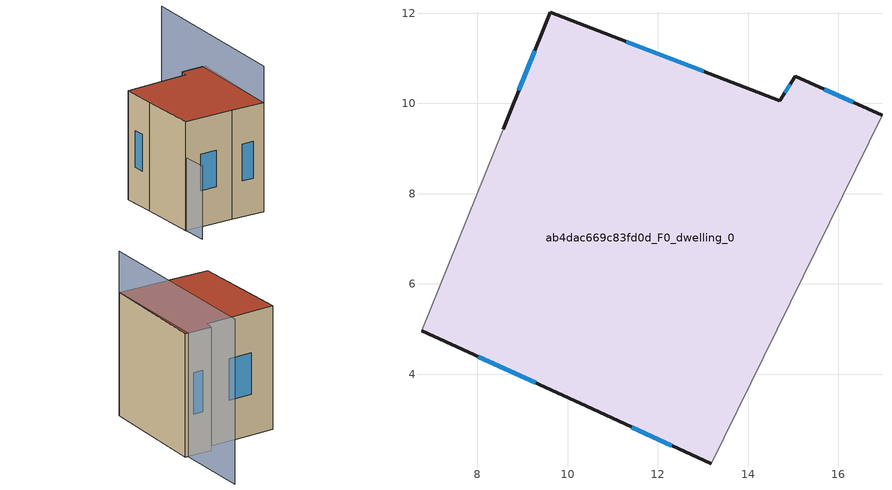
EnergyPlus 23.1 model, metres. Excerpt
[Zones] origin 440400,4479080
ab4dac669c83fd0d_F0_dwelling_0
 floor ground (EU_floor_Construction): 16.97,9.74 13.18,2.01 10.55,3.23 6.76,4.96 8.58,9.43 9.62,12.02 14.7,10.06 15.05,10.6 z0
 wall outside (EU_wall_Construction): 16.97,9.74 15.05,10.6 14.7,10.06 9.62,12.02 8.58,9.43 / 6.76,4.96 10.55,3.23 13.18,2.01 z0:9
 wall adiabatic (EU_wall_Construction): 13.18,2.01 16.97,9.74 / 8.58,9.43 6.76,4.96 z0:9
 window (EU_Window_Construction): 13.01,10.71 11.3,11.37 / 14.93,10.42 14.81,10.24 / 16.33,10.03 15.68,10.32 / 11.42,2.83 12.31,2.42 / 8.02,4.39 9.29,3.81 / 9.27,11.16 8.92,10.29 z2.98:6.02
 roof outside (EU_roof_Construction): 13.18,2.01 16.97,9.74 15.05,10.6 14.7,10.06 9.62,12.02 8.58,9.43 6.76,4.96 10.55,3.23 z9
shading: 13.18,2.01 19.15,15.12 z0:12; 8.58,9.43 6.03,2.98 z0:6
[Building]
EU S2 Campaign: North Axis=0; Terrain=City; Solar Distribution=FullExterior
[Site:Location]
Madrid: Latitude=40.5; Longitude=-3.5; Time Zone=1; Elevation=609
[SizingPeriod:WeatherFileDays]
AnnualSizingPeriod: Begin Month=1; Begin Day of Month=1; End Month=12; End Day of Month=31; Day of Week for Start Day=Monday; Use Weather File Daylight Saving Period=No; Use Weather File Rain and Snow Indicators=No
[MATERIAL]
EU_InternalMass_Material: Roughness=MediumRough; Thickness=0.1; Conductivity=1; Density=1800; Specific Heat=900; Thermal Absorptance=0.9; Solar Absorptance=0.7; Visible Absorptance=0.7
[MATERIAL:NOMASS] Roughness=MediumRough; Thermal Absorptance=0.9; Solar Absorptance=0.7; Visible Absorptance=0.7
Name | Thermal Resistance
EU_wall_NoMass | 0.609216
EU_roof_NoMass | 0.513268
EU_floor_NoMass | 0.568163
[WINDOWMATERIAL:SIMPLEGLAZINGSYSTEM]
EU_Window_SimpleGlazing: UFactor=5.50606; Solar Heat Gain Coefficient=0.85; Visible Transmittance=0.85
[CONSTRUCTION]
EU_wall_Construction: EU_wall_NoMass
EU_roof_Construction: EU_roof_NoMass
EU_floor_Construction: EU_floor_NoMass
EU_InternalMass_Construction: EU_InternalMass_Material
EU_Window_Construction: EU_Window_SimpleGlazing
[ZONE]
ab4dac669c83fd0d_F0_dwelling_0: Type=1; Multiplier=1; Ceiling Height=autocalculate; Volume=528.974; Floor Area=autocalculate; Part of Total Floor Area=Yes
[INTERNALMASS]
ab4dac669c83fd0d_F0_dwelling_0_EU_InternalMass: Construction=EU_InternalMass_Construction; Zone or ZoneList=ab4dac669c83fd0d_F0_dwelling_0; Surface Area=58.7748
[OTHEREQUIPMENT]
EU_Step8_InternalGain_ab4dac669c83fd0d_F0_dwelling_0_f000: Fuel Type=Electricity; Zone or ZoneList or Space or SpaceList=ab4dac669c83fd0d_F0_dwelling_0; Schedule=EU_Step8_GainSchedule_ab4dac669c83fd0d_F0_dwelling_0_f000; Design Level Calculation Method=Watts/Area; Power per Zone Floor Area=1; Fraction Latent=0; Fraction Radiant=0; Fraction Lost=0; Carbon Dioxide Generation Rate=0; EndUse Subcategory=EU_Step8_InternalGains
[ZONEVENTILATION:DESIGNFLOWRATE]
EU_ConstantAir_ab4dac669c83fd0d_F0_dwelling_0: Zone or ZoneList or Space or SpaceList=ab4dac669c83fd0d_F0_dwelling_0; Schedule=EU_AlwaysOn; Design Flow Rate Calculation Method=AirChanges/Hour; Air Changes per Hour=0.752966; Ventilation Type=Natural; Fan Pressure Rise=0; Fan Total Efficiency=1; Constant Term Coefficient=1; Temperature Term Coefficient=0; Velocity Term Coefficient=0; Velocity Squared Term Coefficient=0; Minimum Indoor Temperature=-100; Maximum Indoor Temperature=100; Delta Temperature=-100; Minimum Outdoor Temperature=-100; Maximum Outdoor Temperature=100; Maximum Wind Speed=40
[HVACTEMPLATE:THERMOSTAT]
EU_HeatOnly_ab4dac669c83fd0d_F0_dwelling_0: Constant Heating Setpoint=20; Constant Cooling Setpoint=50
[HVACTEMPLATE:ZONE:IDEALLOADSAIRSYSTEM]
ab4dac669c83fd0d_F0_dwelling_0: Template Thermostat=EU_HeatOnly_ab4dac669c83fd0d_F0_dwelling_0; System Availability Schedule=EU_AlwaysOn; Maximum Heating Supply Air Temperature=50; Minimum Cooling Supply Air Temperature=13; Maximum Heating Supply Air Humidity Ratio=0.0156; Minimum Cooling Supply Air Humidity Ratio=0.0077; Heating Limit=NoLimit; Cooling Limit=NoLimit; Heating Availability Schedule=EU_AlwaysOn; Cooling Availability Schedule=EU_CoolingOff; Dehumidification Control Type=ConstantSensibleHeatRatio; Cooling Sensible Heat Ratio=0.7; Dehumidification Setpoint=60; Humidification Control Type=None; Humidification Setpoint=30; Outdoor Air Method=None; Outdoor Air Flow Rate per Person=0.00944; Outdoor Air Flow Rate per Zone Floor Area=0; Outdoor Air Flow Rate per Zone=0; Demand Controlled Ventilation Type=None; Outdoor Air Economizer Type=NoEconomizer; Heat Recovery Type=None; Sensible Heat Recovery Effectiveness=0.7; Latent Heat Recovery Effectiveness=0.65
[SIZING:ZONE]
ab4dac669c83fd0d_F0_dwelling_0: Zone Cooling Design Supply Air Temperature Input Method=SupplyAirTemperature; Zone Cooling Design Supply Air Temperature=13; Zone Heating Design Supply Air Temperature Input Method=SupplyAirTemperature; Zone Heating Design Supply Air Temperature=50; Zone Cooling Design Supply Air Humidity Ratio=0.008; Zone Heating Design Supply Air Humidity Ratio=0.008; Cooling Design Air Flow Method=DesignDay; Cooling Design Air Flow Rate=0; Cooling Minimum Air Flow per Zone Floor Area=0.000762; Cooling Minimum Air Flow=0; Cooling Minimum Air Flow Fraction=0.2; Heating Design Air Flow Method=DesignDay; Heating Design Air Flow Rate=0; Heating Maximum Air Flow per Zone Floor Area=0.002032; Heating Maximum Air Flow=0.141576; Heating Maximum Air Flow Fraction=0.3; Account for Dedicated Outdoor Air System=No; Dedicated Outdoor Air System Control Strategy=NeutralSupplyAir; Dedicated Outdoor Air Low Setpoint Temperature for Design=autosize; Dedicated Outdoor Air High Setpoint Temperature for Design=autosize; Zone Load Sizing Method=Sensible Load Only No Latent Load; Zone Latent Cooling Design Supply Air Humidity Ratio Input Method=HumidityRatioDifference; Zone Cooling Design Supply Air Humidity Ratio Difference=0.005; Zone Latent Heating Design Supply Air Humidity Ratio Input Method=HumidityRatioDifference; Zone Humidification Design Supply Air Humidity Ratio Difference=0.005
[SCHEDULE:CONSTANT]
Name | Hourly Value
EU_AlwaysOn | 1
EU_CoolingOff | 0
[SCHEDULE:FILE]
EU_Step8_GainSchedule_ab4dac669c83fd0d_F0_dwelling_0_f000: File=../../schedules/ab4dac669c83fd0d/ab4dac669c83fd0d_F0_dwelling_0_f000_gain.csv; Column Number=1; Rows to Skip at Top=0; Number of Hours of Data=8760; Column Separator=Comma; Interpolate to Timestep=No; Minutes per Item=60; Adjust Schedule for Daylight Savings=Yes
